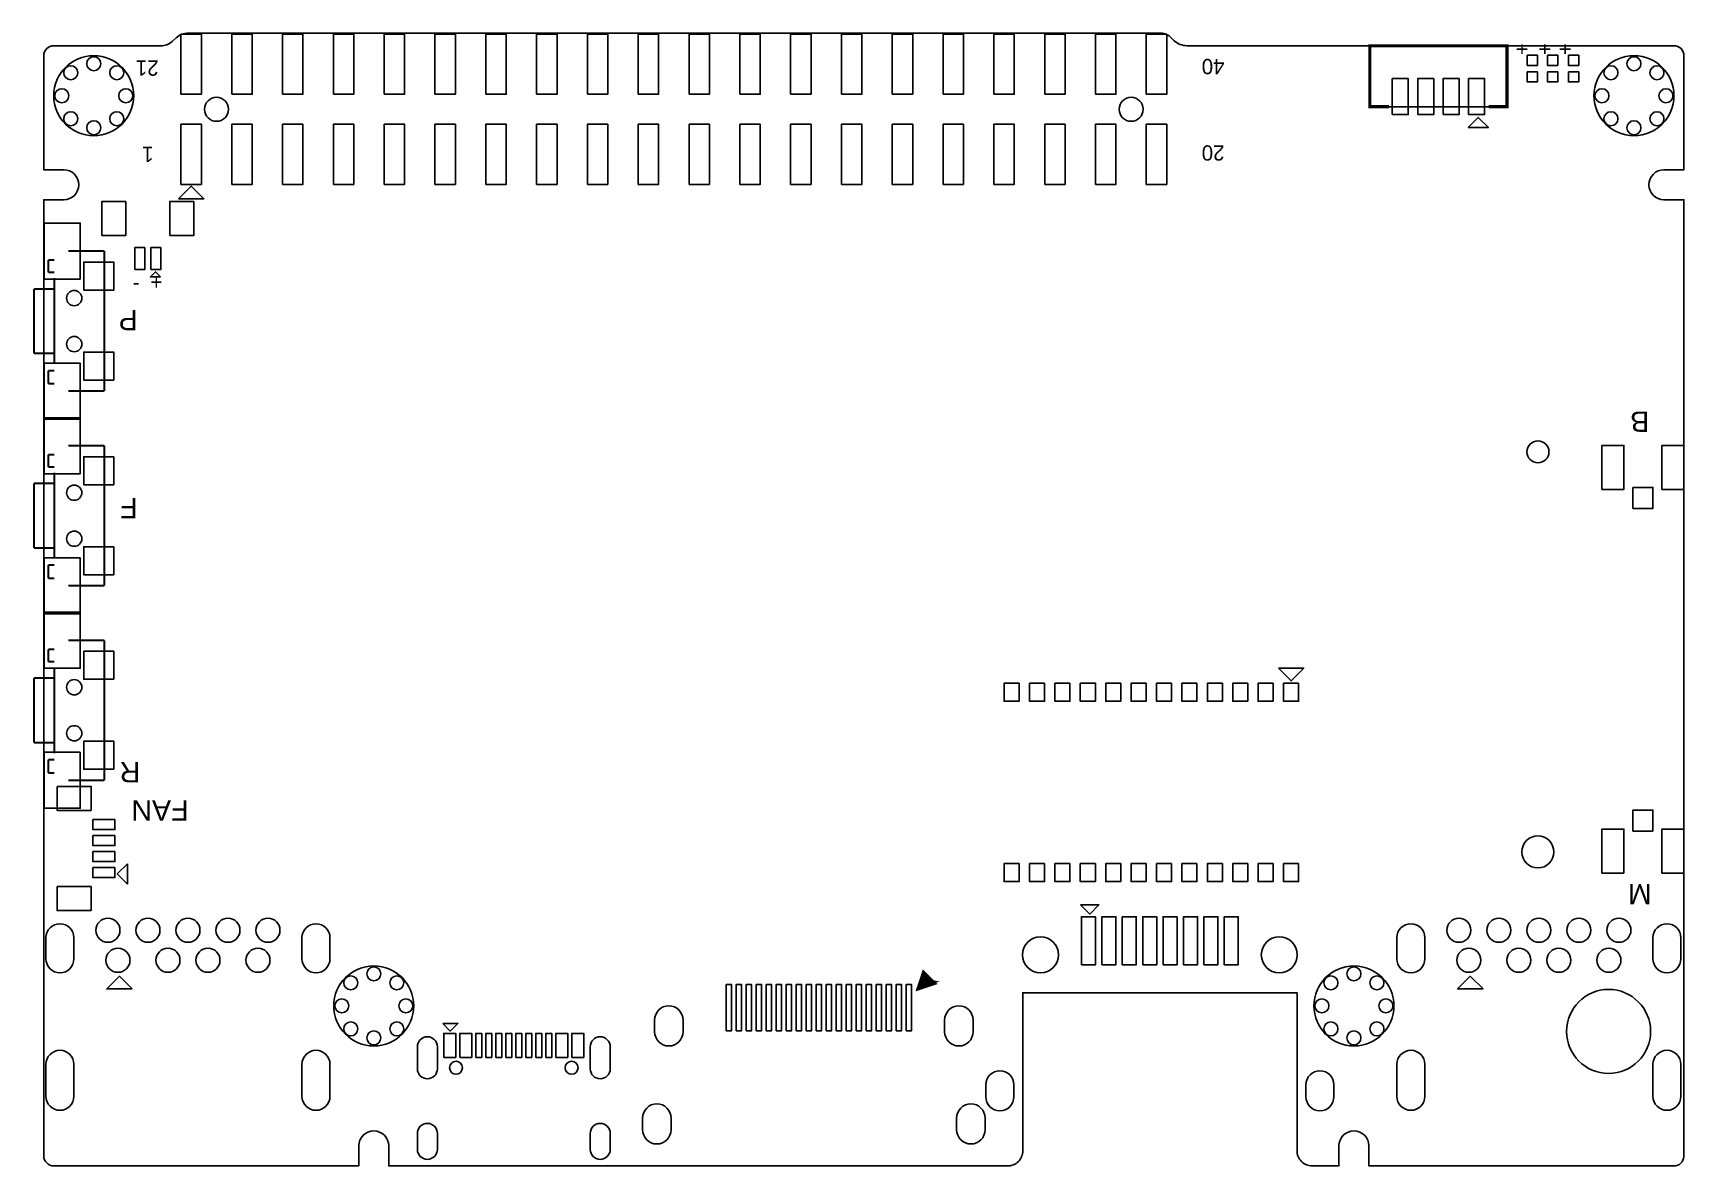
# Model space of a CAD drawing. Extents: x -0.5 to 82, y 0 to 56.6.
import ezdxf

# ---------------------------------------------------------------- set-up
doc = ezdxf.new("R2010")
doc.units = 0
for name, color, linetype in [('BG_OUTLINE', 7, 'CONTINUOUS'), ('BG_SILKSCREEN_TOP', 7, 'CONTINUOUS'), ('PG_SILKSCREEN_TOP', 7, 'CONTINUOUS'), ('PIN_TOP', 7, 'CONTINUOUS')]:
    doc.layers.add(name, color=color, linetype=linetype)

msp = doc.modelspace()

# ---------------------------------------------------------------- linework, layer by layer
at = {"layer": 'BG_OUTLINE'}
msp.add_lwpolyline([(47.419768, 0.004064), (17.249902, 0.00762), (17.249902, 1.007618, 0.999991), (15.750032, 1.007618), (15.750032, 0.00762), (0.500126, 0.00762, -0.414214), (0, 0.507492), (0, 48.307498), (0.999998, 48.307498, 1), (0.999998, 49.807622), (0, 49.807622), (0, 55.507636, -0.414214), (0.500126, 56.007508), (5.923788, 56.007508, 0.178712), (6.478524, 56.263032), (6.615938, 56.400446, -0.189544), (7.230364, 56.642), (55.858664, 56.642, -0.17923), (56.36895, 56.407558), (56.519064, 56.257444, 0.192719), (57.143396, 56.007508), (81.499964, 56.007508, -0.414219), (82.00009, 55.507636), (82.00009, 49.807622), (81.000092, 49.807622, 1), (81.000092, 48.307498), (81.99882, 48.307498), (81.99882, 19.225768), (81.99882, 0.473456, -0.394329), (81.499964, 0.00762), (66.250058, 0.00762), (66.250058, 1.007618, 0.999991), (64.749934, 1.007618), (64.749934, 0.00762), (63.5762, 0.00762), (63.627, 0.00762), (63.415926, 0.00762, -0.414214), (62.653926, 0.76962), (62.653926, 8.659876), (62.103, 8.659876), (48.946054, 8.659876), (48.946054, 1.024382, 0.000528), (48.946054, 1.022604), (48.946054, 0.766318, -0.414311), (48.184054, 0.004064), (48.059086, 0.004064), (47.9298, 0.004064), (48.0314, 0.004064)], format="xyb", close=True, dxfattribs=at)
at = {"layer": 'PG_SILKSCREEN_TOP'}
for points, const_width in [([(73.12914, 52.959508), (73.152, 52.959508), (73.152, 56.007508), (66.294, 56.007508), (66.294, 52.959508), (67.25666, 52.959508)], 0.1524), ([(72.22998, 52.959508), (73.12914, 52.959508)], 0.1524), ([(3.024124, 45.740828), (1.224026, 45.740828)], 0.100076), ([(3.024124, 45.740828), (3.024124, 38.740588)], 0.100076), ([(0.224028, 45.29074), (0.524002, 45.29074)], 0.100076), ([(0.224028, 44.670726), (0.224028, 45.29074)], 0.100076), ([(0.524002, 44.670726), (0.224028, 44.670726)], 0.100076), ([(-0.485902, 43.850814), (0.524002, 43.850814)], 0.100076), ([(-0.485902, 40.630602), (-0.485902, 43.850814)], 0.100076), ([(0.524002, 40.090598), (0.524002, 44.390818)], 0.100076), ([(0.524002, 40.630602), (-0.485902, 40.630602)], 0.100076), ([(0.224028, 39.770812), (0.524002, 39.770812)], 0.100076), ([(0.224028, 39.110666), (0.224028, 39.770812)], 0.100076), ([(0.524002, 39.110666), (0.224028, 39.110666)], 0.100076), ([(3.024124, 38.740588), (1.224026, 38.740588)], 0.100076), ([(0.224028, 35.56254), (0.524002, 35.56254)], 0.100076), ([(0.224028, 34.942526), (0.224028, 35.56254)], 0.100076), ([(3.024124, 36.012628), (1.224026, 36.012628)], 0.100076), ([(3.024124, 36.012628), (3.024124, 29.012388)], 0.100076), ([(0.524002, 34.942526), (0.224028, 34.942526)], 0.100076), ([(0.524002, 30.362398), (0.524002, 34.662618)], 0.100076), ([(-0.485902, 34.122614), (0.524002, 34.122614)], 0.100076), ([(-0.485902, 30.902402), (-0.485902, 34.122614)], 0.100076), ([(0.524002, 30.902402), (-0.485902, 30.902402)], 0.100076), ([(0.224028, 30.042612), (0.524002, 30.042612)], 0.100076), ([(0.224028, 29.382466), (0.224028, 30.042612)], 0.100076), ([(0.524002, 29.382466), (0.224028, 29.382466)], 0.100076), ([(3.024124, 29.012388), (1.224026, 29.012388)], 0.100076), ([(0.224028, 25.83434), (0.524002, 25.83434)], 0.100076), ([(0.224028, 25.214326), (0.224028, 25.83434)], 0.100076), ([(3.024124, 26.284428), (1.224026, 26.284428)], 0.100076), ([(3.024124, 26.284428), (3.024124, 19.284188)], 0.100076), ([(0.524002, 25.214326), (0.224028, 25.214326)], 0.100076), ([(0.524002, 20.634198), (0.524002, 24.934418)], 0.100076), ([(-0.485902, 24.394414), (0.524002, 24.394414)], 0.100076), ([(-0.485902, 21.174202), (-0.485902, 24.394414)], 0.100076), ([(0.524002, 21.174202), (-0.485902, 21.174202)], 0.100076), ([(0.224028, 20.314412), (0.524002, 20.314412)], 0.100076), ([(0.224028, 19.654266), (0.224028, 20.314412)], 0.100076), ([(0.524002, 19.654266), (0.224028, 19.654266)], 0.100076), ([(3.024124, 19.284188), (1.224026, 19.284188)], 0.100076), ([(44.407836, 9.20242), (44.054522, 9.555734), (43.877738, 9.025636), (44.407836, 9.20242), (44.054522, 9.273032)], 0.199898)]:
    msp.add_lwpolyline(points, dxfattribs=dict(at, const_width=const_width))
for points in [[(66.294, 56.007508), (66.294, 52.959508), (73.152, 52.959508), (73.152, 56.007508)], [(71.207122, 51.918362), (72.223122, 51.918362), (71.715122, 52.426362)], [(6.735064, 48.357028), (8.005064, 48.357028), (7.370064, 48.992028)], [(5.842, 44.45), (5.334, 44.45), (5.588, 44.704)], [(61.722, 24.892), (62.992, 24.892), (62.357, 24.257)], [(4.182872, 15.113), (4.182872, 14.097), (3.674872, 14.605)], [(51.83759, 13.051282), (52.75199, 13.051282), (52.29479, 12.594082)], [(4.416044, 8.855202), (3.146044, 8.855202), (3.781044, 9.490202)], [(71.95312, 8.854948), (70.68312, 8.854948), (71.31812, 9.489948)], [(19.94408, 7.12724), (20.70608, 7.12724), (20.32508, 6.74624)]]:
    msp.add_lwpolyline(points, close=True, dxfattribs=at)
at = {"layer": 'PG_SILKSCREEN_TOP', "const_width": 0.1524}
msp.add_lwpolyline([(44.549314, 9.131554), (43.983656, 9.697466), (43.7007, 8.848598)], close=True, dxfattribs=at)
at = {"layer": 'PIN_TOP'}
for points in [[(6.860032, 53.577236), (6.860032, 56.57723), (7.880096, 56.57723), (7.880096, 53.577236)], [(9.400032, 53.577236), (9.400032, 56.57723), (10.420096, 56.57723), (10.420096, 53.577236)], [(11.940032, 53.577236), (11.940032, 56.57723), (12.960096, 56.57723), (12.960096, 53.577236)], [(14.480032, 53.577236), (14.480032, 56.57723), (15.500096, 56.57723), (15.500096, 53.577236)], [(17.020032, 53.577236), (17.020032, 56.57723), (18.040096, 56.57723), (18.040096, 53.577236)], [(19.560032, 53.577236), (19.560032, 56.57723), (20.580096, 56.57723), (20.580096, 53.577236)], [(22.100032, 53.577236), (22.100032, 56.57723), (23.120096, 56.57723), (23.120096, 53.577236)], [(24.640032, 53.577236), (24.640032, 56.57723), (25.660096, 56.57723), (25.660096, 53.577236)], [(27.180032, 53.577236), (27.180032, 56.57723), (28.200096, 56.57723), (28.200096, 53.577236)], [(29.720032, 53.577236), (29.720032, 56.57723), (30.740096, 56.57723), (30.740096, 53.577236)], [(32.260032, 53.577236), (32.260032, 56.57723), (33.280096, 56.57723), (33.280096, 53.577236)], [(34.800032, 53.577236), (34.800032, 56.57723), (35.820096, 56.57723), (35.820096, 53.577236)], [(37.340032, 53.577236), (37.340032, 56.57723), (38.360096, 56.57723), (38.360096, 53.577236)], [(39.880032, 53.577236), (39.880032, 56.57723), (40.900096, 56.57723), (40.900096, 53.577236)], [(42.420032, 53.577236), (42.420032, 56.57723), (43.440096, 56.57723), (43.440096, 53.577236)], [(44.960032, 53.577236), (44.960032, 56.57723), (45.980096, 56.57723), (45.980096, 53.577236)], [(47.500032, 53.577236), (47.500032, 56.57723), (48.520096, 56.57723), (48.520096, 53.577236)], [(50.040032, 53.577236), (50.040032, 56.57723), (51.060096, 56.57723), (51.060096, 53.577236)], [(52.580032, 53.577236), (52.580032, 56.57723), (53.600096, 56.57723), (53.600096, 53.577236)], [(55.120032, 53.577236), (55.120032, 56.57723), (56.140096, 56.57723), (56.140096, 53.577236)], [(74.166984, 55.528972), (74.677016, 55.528972), (74.677016, 55.01894), (74.166984, 55.01894)], [(75.182984, 55.528972), (75.693016, 55.528972), (75.693016, 55.01894), (75.182984, 55.01894)], [(76.226416, 55.528972), (76.736448, 55.528972), (76.736448, 55.01894), (76.226416, 55.01894)], [(74.166984, 54.70906), (74.677016, 54.70906), (74.677016, 54.199028), (74.166984, 54.199028)], [(75.182984, 54.70906), (75.693016, 54.70906), (75.693016, 54.199028), (75.182984, 54.199028)], [(76.226416, 54.70906), (76.736448, 54.70906), (76.736448, 54.199028), (76.226416, 54.199028)], [(67.41795, 52.567332), (67.41795, 54.36743), (68.21805, 54.36743), (68.21805, 52.567332)], [(68.68795, 52.567332), (68.68795, 54.36743), (69.48805, 54.36743), (69.48805, 52.567332)], [(69.95795, 52.567332), (69.95795, 54.36743), (70.75805, 54.36743), (70.75805, 52.567332)], [(71.22795, 52.567332), (71.22795, 54.36743), (72.02805, 54.36743), (72.02805, 52.567332)], [(6.860032, 49.077372), (6.860032, 52.077366), (7.880096, 52.077366), (7.880096, 49.077372)], [(9.400032, 49.077372), (9.400032, 52.077366), (10.420096, 52.077366), (10.420096, 49.077372)], [(11.940032, 49.077372), (11.940032, 52.077366), (12.960096, 52.077366), (12.960096, 49.077372)], [(14.480032, 49.077372), (14.480032, 52.077366), (15.500096, 52.077366), (15.500096, 49.077372)], [(17.020032, 49.077372), (17.020032, 52.077366), (18.040096, 52.077366), (18.040096, 49.077372)], [(19.560032, 49.077372), (19.560032, 52.077366), (20.580096, 52.077366), (20.580096, 49.077372)], [(22.100032, 49.077372), (22.100032, 52.077366), (23.120096, 52.077366), (23.120096, 49.077372)], [(24.640032, 49.077372), (24.640032, 52.077366), (25.660096, 52.077366), (25.660096, 49.077372)], [(27.180032, 49.077372), (27.180032, 52.077366), (28.200096, 52.077366), (28.200096, 49.077372)], [(29.720032, 49.077372), (29.720032, 52.077366), (30.740096, 52.077366), (30.740096, 49.077372)], [(32.260032, 49.077372), (32.260032, 52.077366), (33.280096, 52.077366), (33.280096, 49.077372)], [(34.800032, 49.077372), (34.800032, 52.077366), (35.820096, 52.077366), (35.820096, 49.077372)], [(37.340032, 49.077372), (37.340032, 52.077366), (38.360096, 52.077366), (38.360096, 49.077372)], [(39.880032, 49.077372), (39.880032, 52.077366), (40.900096, 52.077366), (40.900096, 49.077372)], [(42.420032, 49.077372), (42.420032, 52.077366), (43.440096, 52.077366), (43.440096, 49.077372)], [(44.960032, 49.077372), (44.960032, 52.077366), (45.980096, 52.077366), (45.980096, 49.077372)], [(47.500032, 49.077372), (47.500032, 52.077366), (48.520096, 52.077366), (48.520096, 49.077372)], [(50.040032, 49.077372), (50.040032, 52.077366), (51.060096, 52.077366), (51.060096, 49.077372)], [(52.580032, 49.077372), (52.580032, 52.077366), (53.600096, 52.077366), (53.600096, 49.077372)], [(55.120032, 49.077372), (55.120032, 52.077366), (56.140096, 52.077366), (56.140096, 49.077372)], [(4.106926, 48.221011), (4.106926, 46.520989), (2.90703, 46.520989), (2.90703, 48.221011)], [(7.50697, 48.221011), (7.50697, 46.520989), (6.307074, 46.520989), (6.307074, 48.221011)], [(0.023876, 44.34078), (0.023876, 47.140876), (1.823974, 47.140876), (1.823974, 44.34078)], [(5.056886, 45.921041), (5.056886, 44.820967), (4.557014, 44.820967), (4.557014, 45.921041)], [(5.856986, 45.921041), (5.856986, 44.820967), (5.357114, 44.820967), (5.357114, 45.921041)], [(3.499104, 43.790616), (1.99898, 43.790616), (1.99898, 45.190664), (3.499104, 45.190664)], [(3.499104, 39.290752), (1.99898, 39.290752), (1.99898, 40.6908), (3.499104, 40.6908)], [(1.824101, 40.140636), (1.824101, 37.34054), (0.024003, 37.34054), (0.024003, 40.140636)], [(0.023876, 34.61258), (0.023876, 37.412676), (1.823974, 37.412676), (1.823974, 34.61258)], [(77.898879, 36.024947), (78.998953, 36.024947), (78.998953, 33.825053), (77.898879, 33.825053)], [(80.899127, 36.024947), (81.999201, 36.024947), (81.999201, 33.825053), (80.899127, 33.825053)], [(3.499104, 34.062416), (1.99898, 34.062416), (1.99898, 35.462464), (3.499104, 35.462464)], [(79.449041, 33.925002), (80.449039, 33.925002), (80.449039, 32.874966), (79.449041, 32.874966)], [(3.499104, 29.562552), (1.99898, 29.562552), (1.99898, 30.9626), (3.499104, 30.9626)], [(1.824101, 30.412436), (1.824101, 27.61234), (0.024003, 27.61234), (0.024003, 30.412436)], [(0.023876, 24.88438), (0.023876, 27.684476), (1.823974, 27.684476), (1.823974, 24.88438)], [(3.499104, 24.334216), (1.99898, 24.334216), (1.99898, 25.734264), (3.499104, 25.734264)], [(48.762031, 24.135461), (48.762031, 23.235539), (48.011969, 23.235539), (48.011969, 24.135461)], [(50.032031, 24.135461), (50.032031, 23.235539), (49.281969, 23.235539), (49.281969, 24.135461)], [(51.302031, 24.135461), (51.302031, 23.235539), (50.551969, 23.235539), (50.551969, 24.135461)], [(52.572031, 24.135461), (52.572031, 23.235539), (51.821969, 23.235539), (51.821969, 24.135461)], [(53.842031, 24.135461), (53.842031, 23.235539), (53.091969, 23.235539), (53.091969, 24.135461)], [(55.112031, 24.135461), (55.112031, 23.235539), (54.361969, 23.235539), (54.361969, 24.135461)], [(56.382031, 24.135461), (56.382031, 23.235539), (55.631969, 23.235539), (55.631969, 24.135461)], [(57.652031, 24.135461), (57.652031, 23.235539), (56.901969, 23.235539), (56.901969, 24.135461)], [(58.922031, 24.135461), (58.922031, 23.235539), (58.171969, 23.235539), (58.171969, 24.135461)], [(60.192031, 24.135461), (60.192031, 23.235539), (59.441969, 23.235539), (59.441969, 24.135461)], [(61.462031, 24.135461), (61.462031, 23.235539), (60.711969, 23.235539), (60.711969, 24.135461)], [(62.732031, 24.135461), (62.732031, 23.235539), (61.981969, 23.235539), (61.981969, 24.135461)], [(1.824101, 20.684236), (1.824101, 17.88414), (0.024003, 17.88414), (0.024003, 20.684236)], [(3.499104, 19.834352), (1.99898, 19.834352), (1.99898, 21.2344), (3.499104, 21.2344)], [(0.665861, 18.974816), (2.365883, 18.974816), (2.365883, 17.77492), (0.665861, 17.77492)], [(80.449039, 16.747998), (79.449041, 16.747998), (79.449041, 17.798034), (80.449039, 17.798034)], [(2.457831, 17.324832), (3.557905, 17.324832), (3.557905, 16.82496), (2.457831, 16.82496)], [(2.457831, 16.524986), (3.557905, 16.524986), (3.557905, 16.025114), (2.457831, 16.025114)], [(78.998953, 14.648053), (77.898879, 14.648053), (77.898879, 16.847947), (78.998953, 16.847947)], [(81.999201, 14.648053), (80.899127, 14.648053), (80.899127, 16.847947), (81.999201, 16.847947)], [(2.457831, 15.724886), (3.557905, 15.724886), (3.557905, 15.225014), (2.457831, 15.225014)], [(2.457831, 14.92504), (3.557905, 14.92504), (3.557905, 14.425168), (2.457831, 14.425168)], [(48.762031, 15.118461), (48.762031, 14.218539), (48.011969, 14.218539), (48.011969, 15.118461)], [(50.032031, 15.118461), (50.032031, 14.218539), (49.281969, 14.218539), (49.281969, 15.118461)], [(51.302031, 15.118461), (51.302031, 14.218539), (50.551969, 14.218539), (50.551969, 15.118461)], [(52.572031, 15.118461), (52.572031, 14.218539), (51.821969, 14.218539), (51.821969, 15.118461)], [(53.842031, 15.118461), (53.842031, 14.218539), (53.091969, 14.218539), (53.091969, 15.118461)], [(55.112031, 15.118461), (55.112031, 14.218539), (54.361969, 14.218539), (54.361969, 15.118461)], [(56.382031, 15.118461), (56.382031, 14.218539), (55.631969, 14.218539), (55.631969, 15.118461)], [(57.652031, 15.118461), (57.652031, 14.218539), (56.901969, 14.218539), (56.901969, 15.118461)], [(58.922031, 15.118461), (58.922031, 14.218539), (58.171969, 14.218539), (58.171969, 15.118461)], [(60.192031, 15.118461), (60.192031, 14.218539), (59.441969, 14.218539), (59.441969, 15.118461)], [(61.462031, 15.118461), (61.462031, 14.218539), (60.711969, 14.218539), (60.711969, 15.118461)], [(62.732031, 15.118461), (62.732031, 14.218539), (61.981969, 14.218539), (61.981969, 15.118461)], [(0.665861, 13.97508), (2.365883, 13.97508), (2.365883, 12.775184), (0.665861, 12.775184)], [(51.880008, 10.061956), (51.880008, 12.462002), (52.580032, 12.462002), (52.580032, 10.061956)], [(52.900072, 10.061956), (52.900072, 12.462002), (53.600096, 12.462002), (53.600096, 10.061956)], [(53.919882, 10.061956), (53.919882, 12.462002), (54.619906, 12.462002), (54.619906, 10.061956)], [(54.939946, 10.061956), (54.939946, 12.462002), (55.63997, 12.462002), (55.63997, 10.061956)], [(55.96001, 10.061956), (55.96001, 12.462002), (56.660034, 12.462002), (56.660034, 10.061956)], [(56.980074, 10.061956), (56.980074, 12.462002), (57.680098, 12.462002), (57.680098, 10.061956)], [(57.999884, 10.061956), (57.999884, 12.462002), (58.699908, 12.462002), (58.699908, 10.061956)], [(59.019948, 10.061956), (59.019948, 12.462002), (59.719972, 12.462002), (59.719972, 10.061956)], [(34.110422, 6.761734), (34.110422, 9.073134), (34.389822, 9.073134), (34.389822, 6.761734)], [(34.610294, 6.761734), (34.610294, 9.073134), (34.889694, 9.073134), (34.889694, 6.761734)], [(35.11042, 6.761734), (35.11042, 9.073134), (35.38982, 9.073134), (35.38982, 6.761734)], [(35.610292, 6.761734), (35.610292, 9.073134), (35.889692, 9.073134), (35.889692, 6.761734)], [(36.110418, 6.761734), (36.110418, 9.073134), (36.389818, 9.073134), (36.389818, 6.761734)], [(36.61029, 6.761734), (36.61029, 9.073134), (36.88969, 9.073134), (36.88969, 6.761734)], [(37.110416, 6.761734), (37.110416, 9.073134), (37.389816, 9.073134), (37.389816, 6.761734)], [(37.610288, 6.761734), (37.610288, 9.073134), (37.889688, 9.073134), (37.889688, 6.761734)], [(38.110414, 6.761734), (38.110414, 9.073134), (38.389814, 9.073134), (38.389814, 6.761734)], [(38.610286, 6.761734), (38.610286, 9.073134), (38.889686, 9.073134), (38.889686, 6.761734)], [(39.110412, 6.761734), (39.110412, 9.073134), (39.389812, 9.073134), (39.389812, 6.761734)], [(39.610284, 6.761734), (39.610284, 9.073134), (39.889684, 9.073134), (39.889684, 6.761734)], [(40.11041, 6.761734), (40.11041, 9.073134), (40.38981, 9.073134), (40.38981, 6.761734)], [(40.610282, 6.761734), (40.610282, 9.073134), (40.889682, 9.073134), (40.889682, 6.761734)], [(41.110408, 6.761734), (41.110408, 9.073134), (41.389808, 9.073134), (41.389808, 6.761734)], [(41.61028, 6.761734), (41.61028, 9.073134), (41.88968, 9.073134), (41.88968, 6.761734)], [(42.110406, 6.761734), (42.110406, 9.073134), (42.389806, 9.073134), (42.389806, 6.761734)], [(42.610278, 6.761734), (42.610278, 9.073134), (42.889678, 9.073134), (42.889678, 6.761734)], [(43.110404, 6.761734), (43.110404, 9.073134), (43.389804, 9.073134), (43.389804, 6.761734)], [(20.000214, 5.434584), (20.000214, 6.63448), (20.600162, 6.63448), (20.600162, 5.434584)], [(20.80006, 5.434584), (20.80006, 6.63448), (21.400008, 6.63448), (21.400008, 5.434584)], [(21.599906, 5.434584), (21.599906, 6.63448), (21.89988, 6.63448), (21.89988, 5.434584)], [(22.100032, 5.434584), (22.100032, 6.63448), (22.400006, 6.63448), (22.400006, 5.434584)], [(22.599904, 5.434584), (22.599904, 6.63448), (22.899878, 6.63448), (22.899878, 5.434584)], [(23.10003, 5.434584), (23.10003, 6.63448), (23.400004, 6.63448), (23.400004, 5.434584)], [(23.599902, 5.434584), (23.599902, 6.63448), (23.899876, 6.63448), (23.899876, 5.434584)], [(24.100028, 5.434584), (24.100028, 6.63448), (24.400002, 6.63448), (24.400002, 5.434584)], [(24.5999, 5.434584), (24.5999, 6.63448), (24.899874, 6.63448), (24.899874, 5.434584)], [(25.100026, 5.434584), (25.100026, 6.63448), (25.4, 6.63448), (25.4, 5.434584)], [(25.600152, 5.434584), (25.600152, 6.63448), (26.2001, 6.63448), (26.2001, 5.434584)], [(26.399998, 5.434584), (26.399998, 6.63448), (26.999946, 6.63448), (26.999946, 5.434584)]]:
    msp.add_lwpolyline(points, close=True, dxfattribs=at)
for points in [[(1.51003, 11.41222), (1.51003, 10.362184, -1), (0.109982, 10.362184), (0.109982, 11.41222, -1)], [(14.310106, 11.41222), (14.310106, 10.362184, -1), (12.910058, 10.362184), (12.910058, 11.41222, -1)], [(69.047106, 11.411966), (69.047106, 10.36193, -1), (67.647058, 10.36193), (67.647058, 11.411966, -1)], [(81.847182, 11.411966), (81.847182, 10.36193, -1), (80.447134, 10.36193), (80.447134, 11.411966, -1)], [(31.961328, 7.299452), (31.961328, 6.715252, -1), (30.538928, 6.715252), (30.538928, 7.299452, -1)], [(46.461172, 7.299452), (46.461172, 6.715252, -1), (45.038772, 6.715252), (45.038772, 7.299452, -1)], [(1.51003, 5.087239), (1.51003, 3.487293, -1), (0.109982, 3.487293), (0.109982, 5.087239, -1)], [(14.310106, 5.087239), (14.310106, 3.487293, -1), (12.910058, 3.487293), (12.910058, 5.087239, -1)], [(19.680047, 5.964555), (19.680047, 4.864481, -1), (18.680049, 4.864481), (18.680049, 5.964555, -1)], [(28.320111, 5.964555), (28.320111, 4.864481, -1), (27.320113, 4.864481), (27.320113, 5.964555, -1)], [(69.047106, 5.086985), (69.047106, 3.487039, -1), (67.647058, 3.487039), (67.647058, 5.086985, -1)], [(81.847182, 5.086985), (81.847182, 3.487039, -1), (80.447134, 3.487039), (80.447134, 5.086985, -1)], [(48.50003, 4.061968), (48.50003, 3.46202, -1), (47.099982, 3.46202), (47.099982, 4.061968, -1)], [(64.499998, 4.061968), (64.499998, 3.46202, -1), (63.09995, 3.46202), (63.09995, 4.061968, -1)], [(31.361126, 2.399538), (31.361126, 1.815338, -1), (29.938726, 1.815338), (29.938726, 2.399538, -1)], [(47.061374, 2.399538), (47.061374, 1.815338, -1), (45.638974, 1.815338), (45.638974, 2.399538, -1)], [(19.680047, 1.63449), (19.680047, 0.83439, -1), (18.680049, 0.83439), (18.680049, 1.63449, -1)], [(28.320111, 1.63449), (28.320111, 0.83439, -1), (27.320113, 0.83439), (27.320113, 1.63449, -1)]]:
    msp.add_lwpolyline(points, format="xyb", close=True, dxfattribs=at)
for centre, radius in [((2.499868, 53.50764), 1.999996), ((2.499868, 55.107586), 0.350012), ((79.499968, 53.50764), 1.999996), ((79.499968, 55.107586), 0.350012), ((1.349756, 54.657752), 0.350012), ((3.64998, 54.657752), 0.350012), ((78.349856, 54.657752), 0.350012), ((80.65008, 54.657752), 0.350012), ((0.899922, 53.50764), 0.350012), ((4.099814, 53.50764), 0.350012), ((77.900022, 53.50764), 0.350012), ((81.099914, 53.50764), 0.350012), ((8.640064, 52.827428), 0.599948), ((54.360064, 52.827428), 0.599948), ((1.349756, 52.357528), 0.350012), ((2.499868, 51.907694), 0.350012), ((3.64998, 52.357528), 0.350012), ((78.349856, 52.357528), 0.350012), ((79.499968, 51.907694), 0.350012), ((80.65008, 52.357528), 0.350012), ((1.524, 43.39082), 0.381), ((1.524, 41.090596), 0.381), ((74.698098, 35.704018), 0.550037), ((1.524, 33.66262), 0.381), ((1.524, 31.362396), 0.381), ((1.524, 23.93442), 0.381), ((1.524, 21.634196), 0.381), ((74.698098, 15.704058), 0.799973), ((3.210052, 11.787124), 0.599948), ((5.210048, 11.787124), 0.599948), ((7.210044, 11.787124), 0.599948), ((9.21004, 11.787124), 0.599948), ((11.210036, 11.787124), 0.599948), ((70.747128, 11.78687), 0.599948), ((72.747124, 11.78687), 0.599948), ((74.74712, 11.78687), 0.599948), ((76.747116, 11.78687), 0.599948), ((78.747112, 11.78687), 0.599948), ((3.709924, 10.287254), 0.599948), ((6.210046, 10.287254), 0.599948), ((8.210042, 10.287254), 0.599948), ((10.710164, 10.287254), 0.599948), ((49.829974, 10.562082), 0.900049), ((61.770006, 10.562082), 0.900049), ((71.247, 10.287), 0.599948), ((73.747122, 10.287), 0.599948), ((75.747118, 10.287), 0.599948), ((78.24724, 10.287), 0.599948), ((16.500094, 8.007604), 1.999996), ((16.500094, 9.60755), 0.350012), ((65.499996, 8.007604), 1.999996), ((65.499996, 9.60755), 0.350012), ((15.349982, 9.157716), 0.350012), ((17.650206, 9.157716), 0.350012), ((64.349884, 9.157716), 0.350012), ((66.650108, 9.157716), 0.350012), ((14.900148, 8.007604), 0.350012), ((18.10004, 8.007604), 0.350012), ((63.90005, 8.007604), 0.350012), ((67.099942, 8.007604), 0.350012), ((78.232, 6.731), 2.099945), ((15.349982, 6.857492), 0.350012), ((16.500094, 6.407658), 0.350012), ((17.650206, 6.857492), 0.350012), ((64.349884, 6.857492), 0.350012), ((65.499996, 6.407658), 0.350012), ((66.650108, 6.857492), 0.350012), ((20.610068, 4.914392), 0.324993), ((26.390092, 4.914392), 0.324993)]:
    msp.add_circle(centre, radius, dxfattribs=at)

# ---------------------------------------------------------------- texts
at = {"layer": 'BG_SILKSCREEN_TOP'}
for s, height, width, p in [('1', 0.762, 1.003333, (5.4864, 50.9524)), ('P', 1.016, 1.0525, (4.699, 42.799)), ('B', 1.016, 1.0525, (80.264, 37.719)), ('F', 1.016, 1.0525, (4.699, 33.401)), ('R', 1.016, 1.0525, (4.826, 20.193)), ('FAN', 1.016, 1.0525, (7.239, 18.288)), ('M', 1.016, 1.0525, (80.391, 14.097))]:
    msp.add_text(s, height=height, rotation=180, dxfattribs=dict(at, width=width)).set_placement(p)
at = {"layer": 'BG_SILKSCREEN_TOP', "width": 1.003333}
for s, p in [('-', (4.445, 43.815)), ('+', (5.334, 43.815))]:
    msp.add_text(s, height=0.762, dxfattribs=at).set_placement(p)
at = {"layer": 'PG_SILKSCREEN_TOP', "width": 1.003333}
for s, rotation, p in [('40', 180, (59.0296, 55.3466)), ('+', 270, (73.533, 56.134)), ('+', 270, (74.676, 56.134)), ('+', 270, (75.692, 56.134)), ('21', 180, (5.7404, 55.2704)), ('20', 180, (59.0296, 51.0286))]:
    msp.add_text(s, height=0.762, rotation=rotation, dxfattribs=at).set_placement(p)

doc.saveas('drawing.dxf')
